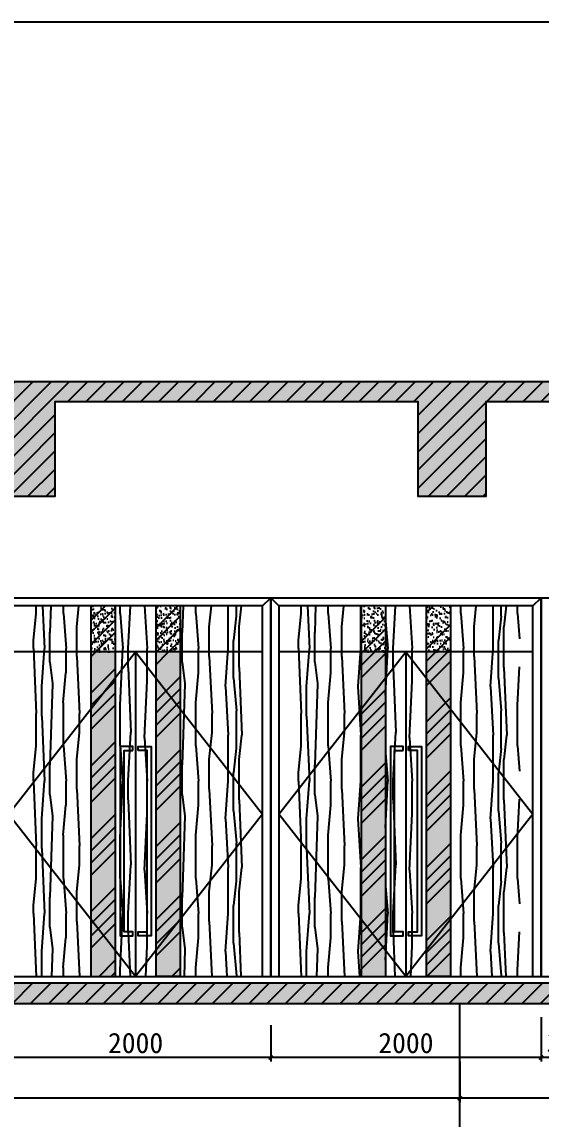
# Model space of a CAD drawing. Header units: millimetres. Extents: x 110215 to 630040, y -488650 to 141897.
# Drawn here: x 300200 to 304040, y 7236 to 15350 of the extents above; entities that cross this region are included whole.
import ezdxf
from ezdxf.xclip import XClip

# ---------------------------------------------------------------- set-up
doc = ezdxf.new("R2010")
doc.units = ezdxf.units.MM
doc.header["$LTSCALE"] = 1000
doc.header["$XCLIPFRAME"] = 0
doc.linetypes.add('DOTE', pattern=[2.42, 2, -0.2, 0.02, -0.2])
doc.layers.get('Defpoints').update_dxf_attribs({"color": 2})
for name, color, linetype in [('0-118标注', 2, 'Continuous'), ('0-140c立面材料填充', 250, 'Continuous'), ('0-140d立面材料分隔', 146, 'Continuous'), ('0-140立面图剖切线', 4, 'Continuous')]:
    doc.layers.add(name, color=color, linetype=linetype)
doc.styles.add('黑体', font='simhei.ttf')
doc.dimstyles.new('50', dxfattribs={"dimscale": 50, "dimtxt": 3, "dimasz": 0.6, "dimexe": 0.6, "dimexo": 0.6, "dimtad": 1, "dimdec": 0, "dimdsep": 46, "dimtxsty": '黑体', "dimblk1": 'ARCHTICK', "dimblk2": 'ARCHTICK', "dimsah": 1, "dimcen": 0, "dimdle": 1, "dimclrd": 251, "dimclre": 251, "dimclrt": 2, "dimadec": 0, "dimazin": 0, "dimtfac": 1, "dimtdec": 0, "dimtix": 1, "dimtmove": 2, "dimatfit": 3, "dimldrblk": 'DOT', "dimfxl": 0, "dimtolj": 1, "dimtzin": 0, "dimarcsym": 0})
pattern_1 = [(37.5, (677694.32, -150906.93), (-1.6000313, 48.9413237), [0, -38.608, 0, -43.18, 0, -41.275]), (7.5, (677694.32, -150906.93), (44.952328, 71.68251), [0, -20.828, 0, -34.798, 0, -13.335]), (327.5, (677663.077, -150906.93), (79.099237, 0.1437185), [0, -12.7, 0, -45.72, 0, -59.69]), (317.5, (677663.08, -150906.93), (76.355645, 22.292932), [0, -6.35, 0, -29.972, 0, -34.29])]
pattern_2 = [(45, (677694.32, -150906.93), (-269.4077, 269.4077), []), (45, (677784.12, -150906.93), (-269.4077, 269.4077), []), (45, (677873.92, -150906.93), (-269.4077, 269.4077), []), (45, (677963.73, -150906.93), (-269.4077, 269.4077), [])]

# ---------------------------------------------------------------- blocks, each defined once
blk = doc.blocks.new('xdfsfsw')
h = blk.add_hatch()
h.set_pattern_fill('WD木纹1', color=250, scale=20, style=0, pattern_type=2)
h.set_pattern_definition([(90, (2675360.6, 208530.9), (-980, 6e-14), [140, -840]), (272.29061, (2675360.6, 208530.9), (980, -3e-06), [500.4, -24019.192]), (272.29061, (2675360.6, 209510.9), (980, -3e-06), [500.4, -24019.192]), (272.29061, (2675360.6, 210490.9), (980, -3e-06), [500.4, -24019.192]), (272.29061, (2675360.6, 211470.9), (980, -3e-06), [500.4, -24019.192]), (272.29061, (2675360.6, 212450.9), (980, -3e-06), [500.4, -24019.192]), (272.29061, (2675360.6, 213430.9), (980, -3e-06), [500.4, -24019.192]), (272.29061, (2675360.6, 214410.9), (980, -3e-06), [500.4, -24019.192]), (272.29061, (2675360.6, 215390.9), (980, -3e-06), [500.4, -24019.192]), (272.29061, (2675360.6, 216370.9), (980, -3e-06), [500.4, -24019.192]), (272.29061, (2675360.6, 217350.9), (980, -3e-06), [500.4, -24019.192]), (272.29061, (2675360.6, 218330.9), (980, -3e-06), [500.4, -24019.192]), (272.29061, (2675360.6, 219310.9), (980, -3e-06), [500.4, -24019.192]), (272.29061, (2675360.6, 220290.9), (980, -3e-06), [500.4, -24019.192]), (272.29061, (2675360.6, 221270.9), (980, -3e-06), [500.4, -24019.192]), (272.29061, (2675360.6, 222250.9), (980, -3e-06), [500.4, -24019.192]), (272.29061, (2675360.6, 223230.9), (980, -3e-06), [500.4, -24019.192]), (272.29061, (2675360.6, 224210.9), (980, -3e-06), [500.4, -24019.192]), (272.29061, (2675360.6, 225190.9), (980, -3e-06), [500.4, -24019.192]), (272.29061, (2675360.6, 226170.9), (980, -3e-06), [500.4, -24019.192]), (272.29061, (2675360.6, 227150.9), (980, -3e-06), [500.4, -24019.192]), (272.29061, (2675360.6, 228130.9), (980, -3e-06), [500.4, -24019.192]), (272.29061, (2675360.6, 229110.9), (980, -3e-06), [500.4, -24019.192]), (272.29061, (2675360.6, 230090.9), (980, -3e-06), [500.4, -24019.192]), (272.29061, (2675360.6, 231070.9), (980, -3e-06), [500.4, -24019.192]), (272.29061, (2675360.6, 232050.9), (980, -3e-06), [500.4, -24019.192]), (83.65981, (2675360.6, 207850.9), (4e-05, 8820), [181.1077, -8693.1697]), (83.65981, (2675360.6, 208830.9), (4e-05, 8820), [181.1077, -8693.1697]), (83.65981, (2675360.6, 209810.9), (4e-05, 8820), [181.1077, -8693.1697]), (83.65981, (2675360.6, 210790.9), (4e-05, 8820), [181.1077, -8693.1697]), (83.65981, (2675360.6, 211770.9), (4e-05, 8820), [181.1077, -8693.1697]), (83.65981, (2675360.6, 212750.9), (4e-05, 8820), [181.1077, -8693.1697]), (83.65981, (2675360.6, 213730.9), (4e-05, 8820), [181.1077, -8693.1697]), (83.65981, (2675360.6, 214710.9), (4e-05, 8820), [181.1077, -8693.1697]), (83.65981, (2675360.6, 215690.9), (4e-05, 8820), [181.1077, -8693.1697]), (90, (2675360.6, 207690.9), (-980, 6e-14), [160, -820]), (90, (2675320.6, 208450.9), (-980, 6e-14), [220, -760]), (274.76364, (2675320.6, 208450.9), (980, -5e-06), [240.832, -11559.931]), (274.76364, (2675320.6, 209430.9), (980, -5e-06), [240.832, -11559.931]), (274.76364, (2675320.6, 210410.9), (980, -5e-06), [240.832, -11559.931]), (274.76364, (2675320.6, 211390.9), (980, -5e-06), [240.832, -11559.931]), (274.76364, (2675320.6, 212370.9), (980, -5e-06), [240.832, -11559.931]), (274.76364, (2675320.6, 213350.9), (980, -5e-06), [240.832, -11559.931]), (274.76364, (2675320.6, 214330.9), (980, -5e-06), [240.832, -11559.931]), (274.76364, (2675320.6, 215310.9), (980, -5e-06), [240.832, -11559.931]), (274.76364, (2675320.6, 216290.9), (980, -5e-06), [240.832, -11559.931]), (274.76364, (2675320.6, 217270.9), (980, -5e-06), [240.832, -11559.931]), (274.76364, (2675320.6, 218250.9), (980, -5e-06), [240.832, -11559.931]), (274.76364, (2675320.6, 219230.9), (980, -5e-06), [240.832, -11559.931]), (90, (2675340.6, 207930.9), (-980, 6e-14), [280, -700]), (83.65981, (2675320.6, 207750.9), (4e-05, 8820), [181.1077, -8693.1697]), (83.65981, (2675320.6, 208730.9), (4e-05, 8820), [181.1077, -8693.1697]), (83.65981, (2675320.6, 209710.9), (4e-05, 8820), [181.1077, -8693.1697]), (83.65981, (2675320.6, 210690.9), (4e-05, 8820), [181.1077, -8693.1697]), (83.65981, (2675320.6, 211670.9), (4e-05, 8820), [181.1077, -8693.1697]), (83.65981, (2675320.6, 212650.9), (4e-05, 8820), [181.1077, -8693.1697]), (83.65981, (2675320.6, 213630.9), (4e-05, 8820), [181.1077, -8693.1697]), (83.65981, (2675320.6, 214610.9), (4e-05, 8820), [181.1077, -8693.1697]), (83.65981, (2675320.6, 215590.9), (4e-05, 8820), [181.1077, -8693.1697]), (90, (2675320.6, 207690.9), (-980, 6e-14), [60, -920]), (85.914383, (2675260.6, 208390.9), (6e-05, 13720), [280.7134, -13474.242]), (85.914383, (2675260.6, 209370.9), (6e-05, 13720), [280.7134, -13474.242]), (85.914383, (2675260.6, 210350.9), (6e-05, 13720), [280.7134, -13474.242]), (85.914383, (2675260.6, 211330.9), (6e-05, 13720), [280.7134, -13474.242]), (85.914383, (2675260.6, 212310.9), (6e-05, 13720), [280.7134, -13474.242]), (85.914383, (2675260.6, 213290.9), (6e-05, 13720), [280.7134, -13474.242]), (85.914383, (2675260.6, 214270.9), (6e-05, 13720), [280.7134, -13474.242]), (85.914383, (2675260.6, 215250.9), (6e-05, 13720), [280.7134, -13474.242]), (85.914383, (2675260.6, 216230.9), (6e-05, 13720), [280.7134, -13474.242]), (85.914383, (2675260.6, 217210.9), (6e-05, 13720), [280.7134, -13474.242]), (85.914383, (2675260.6, 218190.9), (6e-05, 13720), [280.7134, -13474.242]), (85.914383, (2675260.6, 219170.9), (6e-05, 13720), [280.7134, -13474.242]), (85.914383, (2675260.6, 220150.9), (6e-05, 13720), [280.7134, -13474.242]), (85.914383, (2675260.6, 221130.9), (6e-05, 13720), [280.7134, -13474.242]), (85.914383, (2675260.6, 222110.9), (6e-05, 13720), [280.7134, -13474.242]), (273.17983, (2675260.6, 208390.9), (980, -3e-06), [360.555, -17306.646]), (273.17983, (2675260.6, 209370.9), (980, -3e-06), [360.555, -17306.646]), (273.17983, (2675260.6, 210350.9), (980, -3e-06), [360.555, -17306.646]), (273.17983, (2675260.6, 211330.9), (980, -3e-06), [360.555, -17306.646]), (273.17983, (2675260.6, 212310.9), (980, -3e-06), [360.555, -17306.646]), (273.17983, (2675260.6, 213290.9), (980, -3e-06), [360.555, -17306.646]), (273.17983, (2675260.6, 214270.9), (980, -3e-06), [360.555, -17306.646]), (273.17983, (2675260.6, 215250.9), (980, -3e-06), [360.555, -17306.646]), (273.17983, (2675260.6, 216230.9), (980, -3e-06), [360.555, -17306.646]), (273.17983, (2675260.6, 217210.9), (980, -3e-06), [360.555, -17306.646]), (273.17983, (2675260.6, 218190.9), (980, -3e-06), [360.555, -17306.646]), (273.17983, (2675260.6, 219170.9), (980, -3e-06), [360.555, -17306.646]), (273.17983, (2675260.6, 220150.9), (980, -3e-06), [360.555, -17306.646]), (273.17983, (2675260.6, 221130.9), (980, -3e-06), [360.555, -17306.646]), (273.17983, (2675260.6, 222110.9), (980, -3e-06), [360.555, -17306.646]), (273.17983, (2675260.6, 223090.9), (980, -3e-06), [360.555, -17306.646]), (273.17983, (2675260.6, 224070.9), (980, -3e-06), [360.555, -17306.646]), (273.17983, (2675260.6, 225050.9), (980, -3e-06), [360.555, -17306.646]), (273.17983, (2675260.6, 226030.9), (980, -3e-06), [360.555, -17306.646]), (90, (2675280.6, 207690.9), (-980, 6e-14), [340, -640]), (87.27369, (2675460.6, 208250.9), (-3e-06, 20580), [420.476, -20182.844]), (87.27369, (2675460.6, 209230.9), (-3e-06, 20580), [420.476, -20182.844]), (87.27369, (2675460.6, 210210.9), (-3e-06, 20580), [420.476, -20182.844]), (87.27369, (2675460.6, 211190.9), (-3e-06, 20580), [420.476, -20182.844]), (87.27369, (2675460.6, 212170.9), (-3e-06, 20580), [420.476, -20182.844]), (87.27369, (2675460.6, 213150.9), (-3e-06, 20580), [420.476, -20182.844]), (87.27369, (2675460.6, 214130.9), (-3e-06, 20580), [420.476, -20182.844]), (87.27369, (2675460.6, 215110.9), (-3e-06, 20580), [420.476, -20182.844]), (87.27369, (2675460.6, 216090.9), (-3e-06, 20580), [420.476, -20182.844]), (87.27369, (2675460.6, 217070.9), (-3e-06, 20580), [420.476, -20182.844]), (87.27369, (2675460.6, 218050.9), (-3e-06, 20580), [420.476, -20182.844]), (87.27369, (2675460.6, 219030.9), (-3e-06, 20580), [420.476, -20182.844]), (87.27369, (2675460.6, 220010.9), (-3e-06, 20580), [420.476, -20182.844]), (87.27369, (2675460.6, 220990.9), (-3e-06, 20580), [420.476, -20182.844]), (87.27369, (2675460.6, 221970.9), (-3e-06, 20580), [420.476, -20182.844]), (87.27369, (2675460.6, 222950.9), (-3e-06, 20580), [420.476, -20182.844]), (87.27369, (2675460.6, 223930.9), (-3e-06, 20580), [420.476, -20182.844]), (87.27369, (2675460.6, 224910.9), (-3e-06, 20580), [420.476, -20182.844]), (87.27369, (2675460.6, 225890.9), (-3e-06, 20580), [420.476, -20182.844]), (87.27369, (2675460.6, 226870.9), (-3e-06, 20580), [420.476, -20182.844]), (87.27369, (2675460.6, 227850.9), (-3e-06, 20580), [420.476, -20182.844]), (90, (2675460.6, 207950.9), (-980, 6e-14), [300, -680]), (274.398705, (2675460.6, 207950.9), (980, 3e-06), [260.768, -12516.8686]), (274.398705, (2675460.6, 208930.9), (980, 3e-06), [260.768, -12516.8686]), (274.398705, (2675460.6, 209910.9), (980, 3e-06), [260.768, -12516.8686]), (274.398705, (2675460.6, 210890.9), (980, 3e-06), [260.768, -12516.8686]), (274.398705, (2675460.6, 211870.9), (980, 3e-06), [260.768, -12516.8686]), (274.398705, (2675460.6, 212850.9), (980, 3e-06), [260.768, -12516.8686]), (274.398705, (2675460.6, 213830.9), (980, 3e-06), [260.768, -12516.8686]), (274.398705, (2675460.6, 214810.9), (980, 3e-06), [260.768, -12516.8686]), (274.398705, (2675460.6, 215790.9), (980, 3e-06), [260.768, -12516.8686]), (274.398705, (2675460.6, 216770.9), (980, 3e-06), [260.768, -12516.8686]), (274.398705, (2675460.6, 217750.9), (980, 3e-06), [260.768, -12516.8686]), (274.398705, (2675460.6, 218730.9), (980, 3e-06), [260.768, -12516.8686]), (274.398705, (2675460.6, 219710.9), (980, 3e-06), [260.768, -12516.8686]), (90, (2675060.6, 208490.9), (-980, 6e-14), [180, -800]), (84.80557, (2675040.6, 208270.9), (2e-05, 10780), [220.907, -10603.5466]), (84.80557, (2675040.6, 209250.9), (2e-05, 10780), [220.907, -10603.5466]), (84.80557, (2675040.6, 210230.9), (2e-05, 10780), [220.907, -10603.5466]), (84.80557, (2675040.6, 211210.9), (2e-05, 10780), [220.907, -10603.5466]), (84.80557, (2675040.6, 212190.9), (2e-05, 10780), [220.907, -10603.5466]), (84.80557, (2675040.6, 213170.9), (2e-05, 10780), [220.907, -10603.5466]), (84.80557, (2675040.6, 214150.9), (2e-05, 10780), [220.907, -10603.5466]), (84.80557, (2675040.6, 215130.9), (2e-05, 10780), [220.907, -10603.5466]), (84.80557, (2675040.6, 216110.9), (2e-05, 10780), [220.907, -10603.5466]), (84.80557, (2675040.6, 217090.9), (2e-05, 10780), [220.907, -10603.5466]), (84.80557, (2675040.6, 218070.9), (2e-05, 10780), [220.907, -10603.5466]), (84.80557, (2675040.6, 219050.9), (2e-05, 10780), [220.907, -10603.5466]), (90, (2675040.6, 207950.9), (-980, 6e-14), [320, -660]), (274.398705, (2675040.6, 207950.9), (980, 3e-06), [260.768, -12516.8686]), (274.398705, (2675040.6, 208930.9), (980, 3e-06), [260.768, -12516.8686]), (274.398705, (2675040.6, 209910.9), (980, 3e-06), [260.768, -12516.8686]), (274.398705, (2675040.6, 210890.9), (980, 3e-06), [260.768, -12516.8686]), (274.398705, (2675040.6, 211870.9), (980, 3e-06), [260.768, -12516.8686]), (274.398705, (2675040.6, 212850.9), (980, 3e-06), [260.768, -12516.8686]), (274.398705, (2675040.6, 213830.9), (980, 3e-06), [260.768, -12516.8686]), (274.398705, (2675040.6, 214810.9), (980, 3e-06), [260.768, -12516.8686]), (274.398705, (2675040.6, 215790.9), (980, 3e-06), [260.768, -12516.8686]), (274.398705, (2675040.6, 216770.9), (980, 3e-06), [260.768, -12516.8686]), (274.398705, (2675040.6, 217750.9), (980, 3e-06), [260.768, -12516.8686]), (274.398705, (2675040.6, 218730.9), (980, 3e-06), [260.768, -12516.8686]), (274.398705, (2675040.6, 219710.9), (980, 3e-06), [260.768, -12516.8686]), (90, (2675520.6, 208530.9), (-980, 6e-14), [140, -840]), (272.385944, (2675520.6, 208530.9), (980, -6e-06), [480.416, -23059.991]), (272.385944, (2675520.6, 209510.9), (980, -6e-06), [480.416, -23059.991]), (272.385944, (2675520.6, 210490.9), (980, -6e-06), [480.416, -23059.991]), (272.385944, (2675520.6, 211470.9), (980, -6e-06), [480.416, -23059.991]), (272.385944, (2675520.6, 212450.9), (980, -6e-06), [480.416, -23059.991]), (272.385944, (2675520.6, 213430.9), (980, -6e-06), [480.416, -23059.991]), (272.385944, (2675520.6, 214410.9), (980, -6e-06), [480.416, -23059.991]), (272.385944, (2675520.6, 215390.9), (980, -6e-06), [480.416, -23059.991]), (272.385944, (2675520.6, 216370.9), (980, -6e-06), [480.416, -23059.991]), (272.385944, (2675520.6, 217350.9), (980, -6e-06), [480.416, -23059.991]), (272.385944, (2675520.6, 218330.9), (980, -6e-06), [480.416, -23059.991]), (272.385944, (2675520.6, 219310.9), (980, -6e-06), [480.416, -23059.991]), (272.385944, (2675520.6, 220290.9), (980, -6e-06), [480.416, -23059.991]), (272.385944, (2675520.6, 221270.9), (980, -6e-06), [480.416, -23059.991]), (272.385944, (2675520.6, 222250.9), (980, -6e-06), [480.416, -23059.991]), (272.385944, (2675520.6, 223230.9), (980, -6e-06), [480.416, -23059.991]), (272.385944, (2675520.6, 224210.9), (980, -6e-06), [480.416, -23059.991]), (272.385944, (2675520.6, 225190.9), (980, -6e-06), [480.416, -23059.991]), (272.385944, (2675520.6, 226170.9), (980, -6e-06), [480.416, -23059.991]), (272.385944, (2675520.6, 227150.9), (980, -6e-06), [480.416, -23059.991]), (272.385944, (2675520.6, 228130.9), (980, -6e-06), [480.416, -23059.991]), (272.385944, (2675520.6, 229110.9), (980, -6e-06), [480.416, -23059.991]), (272.385944, (2675520.6, 230090.9), (980, -6e-06), [480.416, -23059.991]), (272.385944, (2675520.6, 231070.9), (980, -6e-06), [480.416, -23059.991]), (272.385944, (2675520.6, 232050.9), (980, -6e-06), [480.416, -23059.991]), (86.82017, (2675520.6, 207690.9), (-3e-05, 17640), [360.555, -17306.646]), (86.82017, (2675520.6, 208670.9), (-3e-05, 17640), [360.555, -17306.646]), (86.82017, (2675520.6, 209650.9), (-3e-05, 17640), [360.555, -17306.646]), (86.82017, (2675520.6, 210630.9), (-3e-05, 17640), [360.555, -17306.646]), (86.82017, (2675520.6, 211610.9), (-3e-05, 17640), [360.555, -17306.646]), (86.82017, (2675520.6, 212590.9), (-3e-05, 17640), [360.555, -17306.646]), (86.82017, (2675520.6, 213570.9), (-3e-05, 17640), [360.555, -17306.646]), (86.82017, (2675520.6, 214550.9), (-3e-05, 17640), [360.555, -17306.646]), (86.82017, (2675520.6, 215530.9), (-3e-05, 17640), [360.555, -17306.646]), (86.82017, (2675520.6, 216510.9), (-3e-05, 17640), [360.555, -17306.646]), (86.82017, (2675520.6, 217490.9), (-3e-05, 17640), [360.555, -17306.646]), (86.82017, (2675520.6, 218470.9), (-3e-05, 17640), [360.555, -17306.646]), (86.82017, (2675520.6, 219450.9), (-3e-05, 17640), [360.555, -17306.646]), (86.82017, (2675520.6, 220430.9), (-3e-05, 17640), [360.555, -17306.646]), (86.82017, (2675520.6, 221410.9), (-3e-05, 17640), [360.555, -17306.646]), (86.82017, (2675520.6, 222390.9), (-3e-05, 17640), [360.555, -17306.646]), (86.82017, (2675520.6, 223370.9), (-3e-05, 17640), [360.555, -17306.646]), (86.82017, (2675520.6, 224350.9), (-3e-05, 17640), [360.555, -17306.646]), (86.82017, (2675520.6, 225330.9), (-3e-05, 17640), [360.555, -17306.646]), (90, (2675660.6, 208430.9), (-980, 6e-14), [240, -740]), (87.27369, (2675640.6, 208010.9), (-3e-06, 20580), [420.476, -20182.844]), (87.27369, (2675640.6, 208990.9), (-3e-06, 20580), [420.476, -20182.844]), (87.27369, (2675640.6, 209970.9), (-3e-06, 20580), [420.476, -20182.844]), (87.27369, (2675640.6, 210950.9), (-3e-06, 20580), [420.476, -20182.844]), (87.27369, (2675640.6, 211930.9), (-3e-06, 20580), [420.476, -20182.844]), (87.27369, (2675640.6, 212910.9), (-3e-06, 20580), [420.476, -20182.844]), (87.27369, (2675640.6, 213890.9), (-3e-06, 20580), [420.476, -20182.844]), (87.27369, (2675640.6, 214870.9), (-3e-06, 20580), [420.476, -20182.844]), (87.27369, (2675640.6, 215850.9), (-3e-06, 20580), [420.476, -20182.844]), (87.27369, (2675640.6, 216830.9), (-3e-06, 20580), [420.476, -20182.844]), (87.27369, (2675640.6, 217810.9), (-3e-06, 20580), [420.476, -20182.844]), (87.27369, (2675640.6, 218790.9), (-3e-06, 20580), [420.476, -20182.844]), (87.27369, (2675640.6, 219770.9), (-3e-06, 20580), [420.476, -20182.844]), (87.27369, (2675640.6, 220750.9), (-3e-06, 20580), [420.476, -20182.844]), (87.27369, (2675640.6, 221730.9), (-3e-06, 20580), [420.476, -20182.844]), (87.27369, (2675640.6, 222710.9), (-3e-06, 20580), [420.476, -20182.844]), (87.27369, (2675640.6, 223690.9), (-3e-06, 20580), [420.476, -20182.844]), (87.27369, (2675640.6, 224670.9), (-3e-06, 20580), [420.476, -20182.844]), (87.27369, (2675640.6, 225650.9), (-3e-06, 20580), [420.476, -20182.844]), (87.27369, (2675640.6, 226630.9), (-3e-06, 20580), [420.476, -20182.844]), (87.27369, (2675640.6, 227610.9), (-3e-06, 20580), [420.476, -20182.844]), (273.576334, (2675640.6, 208010.9), (980, -6e-06), [320.6244, -15389.971]), (273.576334, (2675640.6, 208990.9), (980, -6e-06), [320.6244, -15389.971]), (273.576334, (2675640.6, 209970.9), (980, -6e-06), [320.6244, -15389.971]), (273.576334, (2675640.6, 210950.9), (980, -6e-06), [320.6244, -15389.971]), (273.576334, (2675640.6, 211930.9), (980, -6e-06), [320.6244, -15389.971]), (273.576334, (2675640.6, 212910.9), (980, -6e-06), [320.6244, -15389.971]), (273.576334, (2675640.6, 213890.9), (980, -6e-06), [320.6244, -15389.971]), (273.576334, (2675640.6, 214870.9), (980, -6e-06), [320.6244, -15389.971]), (273.576334, (2675640.6, 215850.9), (980, -6e-06), [320.6244, -15389.971]), (273.576334, (2675640.6, 216830.9), (980, -6e-06), [320.6244, -15389.971]), (273.576334, (2675640.6, 217810.9), (980, -6e-06), [320.6244, -15389.971]), (273.576334, (2675640.6, 218790.9), (980, -6e-06), [320.6244, -15389.971]), (273.576334, (2675640.6, 219770.9), (980, -6e-06), [320.6244, -15389.971]), (273.576334, (2675640.6, 220750.9), (980, -6e-06), [320.6244, -15389.971]), (273.576334, (2675640.6, 221730.9), (980, -6e-06), [320.6244, -15389.971]), (273.576334, (2675640.6, 222710.9), (980, -6e-06), [320.6244, -15389.971]), (90, (2674940.6, 208570.9), (-980, 6e-14), [100, -880]), (277.125016, (2674940.6, 208570.9), (980, -6e-06), [161.245, -7739.7674]), (277.125016, (2674940.6, 209550.9), (980, -6e-06), [161.245, -7739.7674]), (277.125016, (2674940.6, 210530.9), (980, -6e-06), [161.245, -7739.7674]), (277.125016, (2674940.6, 211510.9), (980, -6e-06), [161.245, -7739.7674]), (277.125016, (2674940.6, 212490.9), (980, -6e-06), [161.245, -7739.7674]), (277.125016, (2674940.6, 213470.9), (980, -6e-06), [161.245, -7739.7674]), (277.125016, (2674940.6, 214450.9), (980, -6e-06), [161.245, -7739.7674]), (277.125016, (2674940.6, 215430.9), (980, -6e-06), [161.245, -7739.7674]), (277.125016, (2674940.6, 216410.9), (980, -6e-06), [161.245, -7739.7674]), (88.09085, (2674940.6, 207810.9), (-0.0002, 29400), [600.333, -28815.996]), (88.09085, (2674940.6, 208790.9), (-0.0002, 29400), [600.333, -28815.996]), (88.09085, (2674940.6, 209770.9), (-0.0002, 29400), [600.333, -28815.996]), (88.09085, (2674940.6, 210750.9), (-0.0002, 29400), [600.333, -28815.996]), (88.09085, (2674940.6, 211730.9), (-0.0002, 29400), [600.333, -28815.996]), (88.09085, (2674940.6, 212710.9), (-0.0002, 29400), [600.333, -28815.996]), (88.09085, (2674940.6, 213690.9), (-0.0002, 29400), [600.333, -28815.996]), (88.09085, (2674940.6, 214670.9), (-0.0002, 29400), [600.333, -28815.996]), (88.09085, (2674940.6, 215650.9), (-0.0002, 29400), [600.333, -28815.996]), (88.09085, (2674940.6, 216630.9), (-0.0002, 29400), [600.333, -28815.996]), (88.09085, (2674940.6, 217610.9), (-0.0002, 29400), [600.333, -28815.996]), (88.09085, (2674940.6, 218590.9), (-0.0002, 29400), [600.333, -28815.996]), (88.09085, (2674940.6, 219570.9), (-0.0002, 29400), [600.333, -28815.996]), (88.09085, (2674940.6, 220550.9), (-0.0002, 29400), [600.333, -28815.996]), (88.09085, (2674940.6, 221530.9), (-0.0002, 29400), [600.333, -28815.996]), (88.09085, (2674940.6, 222510.9), (-0.0002, 29400), [600.333, -28815.996]), (88.09085, (2674940.6, 223490.9), (-0.0002, 29400), [600.333, -28815.996]), (88.09085, (2674940.6, 224470.9), (-0.0002, 29400), [600.333, -28815.996]), (88.09085, (2674940.6, 225450.9), (-0.0002, 29400), [600.333, -28815.996]), (88.09085, (2674940.6, 226430.9), (-0.0002, 29400), [600.333, -28815.996]), (88.09085, (2674940.6, 227410.9), (-0.0002, 29400), [600.333, -28815.996]), (88.09085, (2674940.6, 228390.9), (-0.0002, 29400), [600.333, -28815.996]), (88.09085, (2674940.6, 229370.9), (-0.0002, 29400), [600.333, -28815.996]), (88.09085, (2674940.6, 230350.9), (-0.0002, 29400), [600.333, -28815.996]), (88.09085, (2674940.6, 231330.9), (-0.0002, 29400), [600.333, -28815.996]), (88.09085, (2674940.6, 232310.9), (-0.0002, 29400), [600.333, -28815.996]), (88.09085, (2674940.6, 233290.9), (-0.0002, 29400), [600.333, -28815.996]), (88.09085, (2674940.6, 234270.9), (-0.0002, 29400), [600.333, -28815.996]), (88.09085, (2674940.6, 235250.9), (-0.0002, 29400), [600.333, -28815.996]), (88.09085, (2674940.6, 236230.9), (-0.0002, 29400), [600.333, -28815.996]), (90, (2674940.6, 207690.9), (-980, 6e-14), [120, -860]), (85.914383, (2675860.6, 208390.9), (6e-05, 13720), [280.7134, -13474.242]), (85.914383, (2675860.6, 209370.9), (6e-05, 13720), [280.7134, -13474.242]), (85.914383, (2675860.6, 210350.9), (6e-05, 13720), [280.7134, -13474.242]), (85.914383, (2675860.6, 211330.9), (6e-05, 13720), [280.7134, -13474.242]), (85.914383, (2675860.6, 212310.9), (6e-05, 13720), [280.7134, -13474.242]), (85.914383, (2675860.6, 213290.9), (6e-05, 13720), [280.7134, -13474.242]), (85.914383, (2675860.6, 214270.9), (6e-05, 13720), [280.7134, -13474.242]), (85.914383, (2675860.6, 215250.9), (6e-05, 13720), [280.7134, -13474.242]), (85.914383, (2675860.6, 216230.9), (6e-05, 13720), [280.7134, -13474.242]), (85.914383, (2675860.6, 217210.9), (6e-05, 13720), [280.7134, -13474.242]), (85.914383, (2675860.6, 218190.9), (6e-05, 13720), [280.7134, -13474.242]), (85.914383, (2675860.6, 219170.9), (6e-05, 13720), [280.7134, -13474.242]), (85.914383, (2675860.6, 220150.9), (6e-05, 13720), [280.7134, -13474.242]), (85.914383, (2675860.6, 221130.9), (6e-05, 13720), [280.7134, -13474.242]), (85.914383, (2675860.6, 222110.9), (6e-05, 13720), [280.7134, -13474.242]), (90, (2675860.6, 208170.9), (-980, 6e-14), [220, -760]), (272.385944, (2675860.6, 208170.9), (980, -6e-06), [480.416, -23059.991]), (272.385944, (2675860.6, 209150.9), (980, -6e-06), [480.416, -23059.991]), (272.385944, (2675860.6, 210130.9), (980, -6e-06), [480.416, -23059.991]), (272.385944, (2675860.6, 211110.9), (980, -6e-06), [480.416, -23059.991]), (272.385944, (2675860.6, 212090.9), (980, -6e-06), [480.416, -23059.991]), (272.385944, (2675860.6, 213070.9), (980, -6e-06), [480.416, -23059.991]), (272.385944, (2675860.6, 214050.9), (980, -6e-06), [480.416, -23059.991]), (272.385944, (2675860.6, 215030.9), (980, -6e-06), [480.416, -23059.991]), (272.385944, (2675860.6, 216010.9), (980, -6e-06), [480.416, -23059.991]), (272.385944, (2675860.6, 216990.9), (980, -6e-06), [480.416, -23059.991]), (272.385944, (2675860.6, 217970.9), (980, -6e-06), [480.416, -23059.991]), (272.385944, (2675860.6, 218950.9), (980, -6e-06), [480.416, -23059.991]), (272.385944, (2675860.6, 219930.9), (980, -6e-06), [480.416, -23059.991]), (272.385944, (2675860.6, 220910.9), (980, -6e-06), [480.416, -23059.991]), (272.385944, (2675860.6, 221890.9), (980, -6e-06), [480.416, -23059.991]), (272.385944, (2675860.6, 222870.9), (980, -6e-06), [480.416, -23059.991]), (272.385944, (2675860.6, 223850.9), (980, -6e-06), [480.416, -23059.991]), (272.385944, (2675860.6, 224830.9), (980, -6e-06), [480.416, -23059.991]), (272.385944, (2675860.6, 225810.9), (980, -6e-06), [480.416, -23059.991]), (272.385944, (2675860.6, 226790.9), (980, -6e-06), [480.416, -23059.991]), (272.385944, (2675860.6, 227770.9), (980, -6e-06), [480.416, -23059.991]), (272.385944, (2675860.6, 228750.9), (980, -6e-06), [480.416, -23059.991]), (272.385944, (2675860.6, 229730.9), (980, -6e-06), [480.416, -23059.991]), (272.385944, (2675860.6, 230710.9), (980, -6e-06), [480.416, -23059.991]), (272.385944, (2675860.6, 231690.9), (980, -6e-06), [480.416, -23059.991]), (272.385944, (2675800.6, 208670.9), (980, -6e-06), [480.416, -23059.991]), (272.385944, (2675800.6, 209650.9), (980, -6e-06), [480.416, -23059.991]), (272.385944, (2675800.6, 210630.9), (980, -6e-06), [480.416, -23059.991]), (272.385944, (2675800.6, 211610.9), (980, -6e-06), [480.416, -23059.991]), (272.385944, (2675800.6, 212590.9), (980, -6e-06), [480.416, -23059.991]), (272.385944, (2675800.6, 213570.9), (980, -6e-06), [480.416, -23059.991]), (272.385944, (2675800.6, 214550.9), (980, -6e-06), [480.416, -23059.991]), (272.385944, (2675800.6, 215530.9), (980, -6e-06), [480.416, -23059.991]), (272.385944, (2675800.6, 216510.9), (980, -6e-06), [480.416, -23059.991]), (272.385944, (2675800.6, 217490.9), (980, -6e-06), [480.416, -23059.991]), (272.385944, (2675800.6, 218470.9), (980, -6e-06), [480.416, -23059.991]), (272.385944, (2675800.6, 219450.9), (980, -6e-06), [480.416, -23059.991]), (272.385944, (2675800.6, 220430.9), (980, -6e-06), [480.416, -23059.991]), (272.385944, (2675800.6, 221410.9), (980, -6e-06), [480.416, -23059.991]), (272.385944, (2675800.6, 222390.9), (980, -6e-06), [480.416, -23059.991]), (272.385944, (2675800.6, 223370.9), (980, -6e-06), [480.416, -23059.991]), (272.385944, (2675800.6, 224350.9), (980, -6e-06), [480.416, -23059.991]), (272.385944, (2675800.6, 225330.9), (980, -6e-06), [480.416, -23059.991]), (272.385944, (2675800.6, 226310.9), (980, -6e-06), [480.416, -23059.991]), (272.385944, (2675800.6, 227290.9), (980, -6e-06), [480.416, -23059.991]), (272.385944, (2675800.6, 228270.9), (980, -6e-06), [480.416, -23059.991]), (272.385944, (2675800.6, 229250.9), (980, -6e-06), [480.416, -23059.991]), (272.385944, (2675800.6, 230230.9), (980, -6e-06), [480.416, -23059.991]), (272.385944, (2675800.6, 231210.9), (980, -6e-06), [480.416, -23059.991]), (272.385944, (2675800.6, 232190.9), (980, -6e-06), [480.416, -23059.991]), (90, (2675820.6, 207950.9), (-980, 6e-14), [240, -740]), (84.289407, (2675800.6, 207750.9), (-2e-05, 9800), [200.9975, -9647.8806]), (84.289407, (2675800.6, 208730.9), (-2e-05, 9800), [200.9975, -9647.8806]), (84.289407, (2675800.6, 209710.9), (-2e-05, 9800), [200.9975, -9647.8806]), (84.289407, (2675800.6, 210690.9), (-2e-05, 9800), [200.9975, -9647.8806]), (84.289407, (2675800.6, 211670.9), (-2e-05, 9800), [200.9975, -9647.8806]), (84.289407, (2675800.6, 212650.9), (-2e-05, 9800), [200.9975, -9647.8806]), (84.289407, (2675800.6, 213630.9), (-2e-05, 9800), [200.9975, -9647.8806]), (84.289407, (2675800.6, 214610.9), (-2e-05, 9800), [200.9975, -9647.8806]), (84.289407, (2675800.6, 215590.9), (-2e-05, 9800), [200.9975, -9647.8806]), (84.289407, (2675800.6, 216570.9), (-2e-05, 9800), [200.9975, -9647.8806]), (84.289407, (2675800.6, 217550.9), (-2e-05, 9800), [200.9975, -9647.8806]), (90, (2675800.6, 207690.9), (-980, 6e-14), [60, -920]), (90, (2675140.6, 208610.9), (-980, 6e-14), [60, -920]), (272.72631, (2675140.6, 208610.9), (980, 7e-06), [420.476, -20182.844]), (272.72631, (2675140.6, 209590.9), (980, 7e-06), [420.476, -20182.844]), (272.72631, (2675140.6, 210570.9), (980, 7e-06), [420.476, -20182.844]), (272.72631, (2675140.6, 211550.9), (980, 7e-06), [420.476, -20182.844]), (272.72631, (2675140.6, 212530.9), (980, 7e-06), [420.476, -20182.844]), (272.72631, (2675140.6, 213510.9), (980, 7e-06), [420.476, -20182.844]), (272.72631, (2675140.6, 214490.9), (980, 7e-06), [420.476, -20182.844]), (272.72631, (2675140.6, 215470.9), (980, 7e-06), [420.476, -20182.844]), (272.72631, (2675140.6, 216450.9), (980, 7e-06), [420.476, -20182.844]), (272.72631, (2675140.6, 217430.9), (980, 7e-06), [420.476, -20182.844]), (272.72631, (2675140.6, 218410.9), (980, 7e-06), [420.476, -20182.844]), (272.72631, (2675140.6, 219390.9), (980, 7e-06), [420.476, -20182.844]), (272.72631, (2675140.6, 220370.9), (980, 7e-06), [420.476, -20182.844]), (272.72631, (2675140.6, 221350.9), (980, 7e-06), [420.476, -20182.844]), (272.72631, (2675140.6, 222330.9), (980, 7e-06), [420.476, -20182.844]), (272.72631, (2675140.6, 223310.9), (980, 7e-06), [420.476, -20182.844]), (272.72631, (2675140.6, 224290.9), (980, 7e-06), [420.476, -20182.844]), (272.72631, (2675140.6, 225270.9), (980, 7e-06), [420.476, -20182.844]), (272.72631, (2675140.6, 226250.9), (980, 7e-06), [420.476, -20182.844]), (272.72631, (2675140.6, 227230.9), (980, 7e-06), [420.476, -20182.844]), (272.72631, (2675140.6, 228210.9), (980, 7e-06), [420.476, -20182.844]), (90, (2675160.6, 208050.9), (-980, 6e-14), [140, -840]), (84.289407, (2675140.6, 207850.9), (-2e-05, 9800), [200.9975, -9647.8806]), (84.289407, (2675140.6, 208830.9), (-2e-05, 9800), [200.9975, -9647.8806]), (84.289407, (2675140.6, 209810.9), (-2e-05, 9800), [200.9975, -9647.8806]), (84.289407, (2675140.6, 210790.9), (-2e-05, 9800), [200.9975, -9647.8806]), (84.289407, (2675140.6, 211770.9), (-2e-05, 9800), [200.9975, -9647.8806]), (84.289407, (2675140.6, 212750.9), (-2e-05, 9800), [200.9975, -9647.8806]), (84.289407, (2675140.6, 213730.9), (-2e-05, 9800), [200.9975, -9647.8806]), (84.289407, (2675140.6, 214710.9), (-2e-05, 9800), [200.9975, -9647.8806]), (84.289407, (2675140.6, 215690.9), (-2e-05, 9800), [200.9975, -9647.8806]), (84.289407, (2675140.6, 216670.9), (-2e-05, 9800), [200.9975, -9647.8806]), (84.289407, (2675140.6, 217650.9), (-2e-05, 9800), [200.9975, -9647.8806]), (90, (2675140.6, 207690.9), (-980, 6e-14), [160, -820])])
h.paths.add_polyline_path([(371281.7, 123339.8), (371131.7, 123339.8), (371131.7, 120939.8), (371281.7, 120939.8)])
h.paths.add_polyline_path([(371431.7, 123339.8), (371281.7, 123339.8), (371281.7, 120939.8), (371431.7, 120939.8)])
h.paths.add_polyline_path([(370441.7, 123339.8), (370441.7, 120939.8), (370951.7, 120939.8), (370951.7, 123339.8)])
h.paths.add_polyline_path([(372121.7, 120939.8), (372121.7, 123339.8), (371611.7, 123339.8), (371611.7, 120939.8)])
h.paths.add_polyline_path([(372121.7, 123679.8), (371611.7, 123679.8), (371611.7, 123339.8), (372121.7, 123339.8)])
h.paths.add_polyline_path([(371431.7, 123679.8), (371131.7, 123679.8), (371131.7, 123339.8), (371431.7, 123339.8)])
h.paths.add_polyline_path([(370951.7, 123679.8), (370441.7, 123679.8), (370441.7, 123339.8), (370951.7, 123339.8)])
h = blk.add_hatch()
h.set_pattern_fill('AR-SAND', color=8, style=0)
h.set_pattern_definition(pattern_1)
h.paths.add_polyline_path([(371611.7, 123679.8), (371431.7, 123679.8), (371431.7, 123339.8), (371611.7, 123339.8)])
h.paths.add_polyline_path([(371131.7, 123679.8), (370951.7, 123679.8), (370951.7, 123339.8), (371131.7, 123339.8)])
h = blk.add_hatch()
h.set_pattern_fill('ANSI34', color=8, scale=20, style=0)
h.set_pattern_definition(pattern_2)
h.paths.add_polyline_path([(371611.7, 123679.8), (371431.7, 123679.8), (371431.7, 123339.8), (371611.7, 123339.8)])
h.paths.add_polyline_path([(371131.7, 123679.8), (370951.7, 123679.8), (370951.7, 123339.8), (371131.7, 123339.8)])
h = blk.add_hatch()
h.set_pattern_fill('ANSI34', color=8, scale=20, style=0)
h.set_pattern_definition(pattern_2)
h.paths.add_polyline_path([(370951.7, 123339.8), (370951.7, 120939.8), (371131.7, 120939.8), (371131.7, 123339.8)])
h.paths.add_polyline_path([(371611.7, 120939.8), (371611.7, 123339.8), (371431.7, 123339.8), (371431.7, 120939.8)])
h = blk.add_hatch()
h.set_pattern_fill('AR-SAND', color=8, style=0)
h.set_pattern_definition(pattern_1)
h.paths.add_polyline_path([(370951.7, 123339.8), (370951.7, 120939.8), (371131.7, 120939.8), (371131.7, 123339.8)])
h.paths.add_polyline_path([(371611.7, 120939.8), (371611.7, 123339.8), (371431.7, 123339.8), (371431.7, 120939.8)])
for p, q in [((370281.7, 123739.8, 6.9), (370281.7, 120939.8, 6.9)), ((372281.7, 123739.8, 6.9), (372281.7, 120939.8, 6.9))]:
    blk.add_line(p, q)
at = {"color": 8}
for p, q in [((370341.7, 123679.8), (370281.7, 123739.8)), ((372221.7, 123679.8), (372281.7, 123739.8))]:
    blk.add_line(p, q, dxfattribs=at)
at = {"color": 4}
for p, q in [((370951.7, 120939.8), (371131.7, 120939.8)), ((371611.7, 120939.8), (371431.7, 120939.8))]:
    blk.add_line(p, q, dxfattribs=at)
at = {"color": 8, "linetype": 'DOTE', "ltscale": 200}
blk.add_lwpolyline([(371281.7, 123339.8), (372221.7, 122139.8), (371281.7, 120939.8), (370341.7, 122139.8), (371281.7, 123339.8)], dxfattribs=at)
at = {"color": 1}
for points in [[(371261.7, 122609.8), (371261.7, 122639.8), (371166.7, 122639.8), (371166.7, 121239.8), (371261.7, 121239.8), (371261.7, 121269.8), (371196.7, 121269.8), (371196.7, 122609.8), (371261.7, 122609.8)], [(371301.7, 122609.8), (371301.7, 122639.8), (371396.7, 122639.8), (371396.7, 121239.8), (371301.7, 121239.8), (371301.7, 121269.8), (371366.7, 121269.8), (371366.7, 122609.8), (371301.7, 122609.8)]]:
    blk.add_lwpolyline(points, dxfattribs=at)
at = {"layer": '0-140d立面材料分隔'}
for p, q in [((370281.7, 123739.8), (372281.7, 123739.8)), ((370281.7, 123739.8), (370281.7, 120939.8)), ((372281.7, 120939.8), (372281.7, 123739.8)), ((370341.7, 123679.8), (370341.7, 120939.8)), ((372221.7, 123679.8), (370341.7, 123679.8)), ((370951.7, 123679.8), (370951.7, 120939.8)), ((371131.7, 123679.8), (371131.7, 120939.8)), ((371431.7, 123679.8), (371431.7, 120939.8)), ((371611.7, 123679.8), (371611.7, 120939.8)), ((372221.7, 120939.8), (372221.7, 123679.8)), ((372221.7, 123339.8), (370341.7, 123339.8)), ((371281.7, 123339.8), (371281.7, 120939.8))]:
    blk.add_line(p, q, dxfattribs=at)
blk = doc.blocks.new('_ArchTick')
at = {"color": 0, "linetype": 'ByBlock', "const_width": 0.4}
blk.add_lwpolyline([(-0.5, -0.5), (0.5, 0.5)], dxfattribs=at)
blk = doc.blocks.new('*D880')
at = {"color": 251, "lineweight": -2, "transparency": 16777216}
for p, q in [((325712.7, 7990.8), (325712.7, 7660.8)), ((326102.7, 7990.8), (326102.7, 7660.8)), ((326152.7, 7690.8), (325662.7, 7690.8))]:
    blk.add_line(p, q, dxfattribs=at)
at = {"layer": 'Defpoints', "color": 0, "transparency": 16777216}
for p in [(325712.7, 8090.8), (326102.7, 8090.8), (325712.7, 7690.8)]:
    blk.add_point(p, dxfattribs=at)
at = {"color": 251, "lineweight": -2, "transparency": 16777216, "xscale": 30, "yscale": 30, "zscale": 30, "rotation": 180}
blk.add_blockref('_ArchTick', (325712.7, 7690.8), dxfattribs=at)
at = {"color": 251, "lineweight": -2, "transparency": 16777216, "xscale": 30, "yscale": 30, "zscale": 30}
blk.add_blockref('_ArchTick', (326102.7, 7690.8), dxfattribs=at)
at = {"color": 2, "transparency": 16777216, "insert": (325907.7, 7797.9), "char_height": 150, "attachment_point": 5, "style": '黑体'}
blk.add_mtext('\\A1;390', dxfattribs=at)
blk = doc.blocks.new('_DOT')
at = {"color": 0, "linetype": 'ByBlock'}
blk.add_line((-0.5, 0), (-1, 0), dxfattribs=at)
at = {"color": 0, "linetype": 'ByBlock', "const_width": 0.5}
blk.add_lwpolyline([(-0.25, 0, 1), (0.25, 0, 1)], format="xyb", close=True, dxfattribs=at)
blk = doc.blocks.new('*D881')
at = {"color": 251, "lineweight": -2, "transparency": 16777216}
for p, q in [((325712.7, 7990.8), (325712.7, 7660.8)), ((323712.7, 7931.1), (323712.7, 7660.8)), ((325762.7, 7690.8), (323662.7, 7690.8))]:
    blk.add_line(p, q, dxfattribs=at)
at = {"layer": 'Defpoints', "color": 0, "transparency": 16777216}
for p in [(325712.7, 8090.8), (323712.7, 7961.1), (323712.7, 7690.8)]:
    blk.add_point(p, dxfattribs=at)
at = {"color": 251, "lineweight": -2, "transparency": 16777216, "xscale": 30, "yscale": 30, "zscale": 30, "rotation": 180}
blk.add_blockref('_ArchTick', (323712.7, 7690.8), dxfattribs=at)
at = {"color": 251, "lineweight": -2, "transparency": 16777216, "xscale": 30, "yscale": 30, "zscale": 30}
blk.add_blockref('_ArchTick', (325712.7, 7690.8), dxfattribs=at)
at = {"color": 2, "transparency": 16777216, "insert": (324712.7, 7797.9), "char_height": 150, "attachment_point": 5, "style": '黑体'}
blk.add_mtext('\\A1;2000', dxfattribs=at)
blk = doc.blocks.new('*D882')
at = {"color": 251, "lineweight": -2, "transparency": 16777216}
for p, q in [((321712.7, 7990.8), (321712.7, 7660.8)), ((323712.7, 7931.1), (323712.7, 7660.8)), ((323762.7, 7690.8), (321662.7, 7690.8))]:
    blk.add_line(p, q, dxfattribs=at)
at = {"layer": 'Defpoints', "color": 0, "transparency": 16777216}
for p in [(321712.7, 8090.8), (323712.7, 7961.1), (321712.7, 7690.8)]:
    blk.add_point(p, dxfattribs=at)
at = {"color": 251, "lineweight": -2, "transparency": 16777216, "xscale": 30, "yscale": 30, "zscale": 30, "rotation": 180}
blk.add_blockref('_ArchTick', (321712.7, 7690.8), dxfattribs=at)
at = {"color": 251, "lineweight": -2, "transparency": 16777216, "xscale": 30, "yscale": 30, "zscale": 30}
blk.add_blockref('_ArchTick', (323712.7, 7690.8), dxfattribs=at)
at = {"color": 2, "transparency": 16777216, "insert": (322712.7, 7797.9), "char_height": 150, "attachment_point": 5, "style": '黑体'}
blk.add_mtext('\\A1;2000', dxfattribs=at)
blk = doc.blocks.new('*D897')
at = {"color": 251, "lineweight": -2, "transparency": 16777216}
for p, q in [((325110.9, 7660.8), (325110.9, 7360.8)), ((329710.9, 7660.8), (329710.9, 7360.8)), ((329760.9, 7390.8), (325060.9, 7390.8))]:
    blk.add_line(p, q, dxfattribs=at)
at = {"layer": 'Defpoints', "color": 0, "transparency": 16777216}
for p in [(325110.9, 7690.8), (329710.9, 7690.8), (325110.9, 7390.8)]:
    blk.add_point(p, dxfattribs=at)
at = {"color": 251, "lineweight": -2, "transparency": 16777216, "xscale": 30, "yscale": 30, "zscale": 30, "rotation": 180}
blk.add_blockref('_ArchTick', (325110.9, 7390.8), dxfattribs=at)
at = {"color": 251, "lineweight": -2, "transparency": 16777216, "xscale": 30, "yscale": 30, "zscale": 30}
blk.add_blockref('_ArchTick', (329710.9, 7390.8), dxfattribs=at)
at = {"color": 2, "transparency": 16777216, "insert": (327410.9, 7497.9), "char_height": 150, "attachment_point": 5, "style": '黑体'}
blk.add_mtext('\\A1;4600', dxfattribs=at)
blk = doc.blocks.new('*D898')
at = {"color": 251, "lineweight": -2, "transparency": 16777216}
for p, q in [((306587.7, 7660.8), (306587.7, 7360.8)), ((325110.9, 7660.8), (325110.9, 7360.8)), ((325160.9, 7390.8), (306537.7, 7390.8))]:
    blk.add_line(p, q, dxfattribs=at)
at = {"layer": 'Defpoints', "color": 0, "transparency": 16777216}
for p in [(306587.7, 7690.8), (325110.9, 7690.8), (306587.7, 7390.8)]:
    blk.add_point(p, dxfattribs=at)
at = {"color": 251, "lineweight": -2, "transparency": 16777216, "xscale": 30, "yscale": 30, "zscale": 30, "rotation": 180}
blk.add_blockref('_ArchTick', (306587.7, 7390.8), dxfattribs=at)
at = {"color": 251, "lineweight": -2, "transparency": 16777216, "xscale": 30, "yscale": 30, "zscale": 30}
blk.add_blockref('_ArchTick', (325110.9, 7390.8), dxfattribs=at)
at = {"color": 2, "transparency": 16777216, "insert": (315849.3, 7497.1), "char_height": 150, "attachment_point": 5, "style": '黑体'}
blk.add_mtext('\\A1;18523', dxfattribs=at)
blk = doc.blocks.new('dfsfds')
h = blk.add_hatch()
h.set_pattern_fill('ANSI31', color=250, scale=30)
h.paths.add_polyline_path([(359010.9, 12690.4), (359010.9, 12540.4), (358762.7, 12540.4), (358762.7, 11840.4), (358411.1, 11840.4), (358411.1, 12540.4), (355200.9, 12540.4), (355200.9, 11840.4), (354519.3, 11840.4), (354519.3, 12540.4), (350959.9, 12540.4), (350959.9, 11840.4), (350334.2, 11840.4), (350334.2, 12540.4), (346614.2, 12540.4), (346614.2, 11840.4), (346014.2, 11840.4), (346014.2, 12540.4), (344144.2, 12540.4), (344144.2, 11840.4), (343544.2, 11840.4), (343544.2, 12540.4), (340644.2, 12540.4), (340644.2, 11840.4), (340144.2, 11840.4), (340144.2, 12540.4), (337314.2, 12540.4), (337314.2, 11840.4), (336814.2, 11840.4), (336814.2, 12540.4), (335414.2, 12540.4), (335414.2, 11840.4), (334814.2, 11840.4), (334814.2, 12540.4), (333064.2, 12540.4), (333064.2, 11840.4), (332564.2, 11840.4), (332564.2, 12540.4), (330094.2, 12540.4), (330094.2, 11840.4), (329594.2, 11840.4), (329594.2, 12540.4), (327004.2, 12540.4), (327004.2, 11840.4), (326404.2, 11840.4), (326404.2, 12540.4), (325304.2, 12540.4), (325304.2, 11840.4), (324804.2, 11840.4), (324804.2, 12540.4), (322114.2, 12540.4), (322114.2, 11840.4), (321514.2, 11840.4), (321514.2, 12540.4), (319114.2, 12540.4), (319114.2, 11840.4), (318514.2, 11840.4), (318514.2, 12540.4), (316784.2, 12540.4), (316784.2, 11840.4), (316284.2, 11840.4), (316284.2, 12540.4), (313184.2, 12540.4), (313184.2, 11840.4), (312584.2, 11840.4), (312584.2, 12540.4), (311934.2, 12540.4), (311934.2, 11840.4), (311334.2, 11840.4), (311334.2, 12540.4), (309434.2, 12540.4), (309434.2, 11840.4), (308934.2, 11840.4), (308934.2, 12540.4), (306587.7, 12540.4), (306587.7, 12690.4)])
h.paths.add_polyline_path([(359010.9, 8240.8), (306587.7, 8240.8), (306587.7, 8090.8), (359010.9, 8090.8)])
at = {"layer": '0-140c立面材料填充'}
h = blk.add_hatch(dxfattribs=at)
h.set_pattern_fill('AR-CONC', color=256)
h.paths.add_polyline_path([(359010.9, 12690.4), (359010.9, 12540.4), (358762.7, 12540.4), (358762.7, 11840.4), (358411.1, 11840.4), (358411.1, 12540.4), (355200.9, 12540.4), (355200.9, 11840.4), (354519.3, 11840.4), (354519.3, 12540.4), (350959.9, 12540.4), (350959.9, 11840.4), (350334.2, 11840.4), (350334.2, 12540.4), (346614.2, 12540.4), (346614.2, 11840.4), (346014.2, 11840.4), (346014.2, 12540.4), (344144.2, 12540.4), (344144.2, 11840.4), (343544.2, 11840.4), (343544.2, 12540.4), (340644.2, 12540.4), (340644.2, 11840.4), (340144.2, 11840.4), (340144.2, 12540.4), (337314.2, 12540.4), (337314.2, 11840.4), (336814.2, 11840.4), (336814.2, 12540.4), (335414.2, 12540.4), (335414.2, 11840.4), (334814.2, 11840.4), (334814.2, 12540.4), (333064.2, 12540.4), (333064.2, 11840.4), (332564.2, 11840.4), (332564.2, 12540.4), (330094.2, 12540.4), (330094.2, 11840.4), (329594.2, 11840.4), (329594.2, 12540.4), (327004.2, 12540.4), (327004.2, 11840.4), (326404.2, 11840.4), (326404.2, 12540.4), (325304.2, 12540.4), (325304.2, 11840.4), (324804.2, 11840.4), (324804.2, 12540.4), (322114.2, 12540.4), (322114.2, 11840.4), (321514.2, 11840.4), (321514.2, 12540.4), (319114.2, 12540.4), (319114.2, 11840.4), (318514.2, 11840.4), (318514.2, 12540.4), (316784.2, 12540.4), (316784.2, 11840.4), (316284.2, 11840.4), (316284.2, 12540.4), (313184.2, 12540.4), (313184.2, 11840.4), (312584.2, 11840.4), (312584.2, 12540.4), (311934.2, 12540.4), (311934.2, 11840.4), (311334.2, 11840.4), (311334.2, 12540.4), (309434.2, 12540.4), (309434.2, 11840.4), (308934.2, 11840.4), (308934.2, 12540.4), (306587.7, 12540.4), (306587.7, 12690.4)])
h.paths.add_polyline_path([(359010.9, 8240.8), (306587.7, 8240.8), (306587.7, 8090.8), (359010.9, 8090.8)])
for points in [[(326404.2, 12540.4), (325304.2, 12540.4), (325304.2, 11840.4), (324804.2, 11840.4), (324804.2, 12540.4), (322114.2, 12540.4), (322114.2, 11840.4), (321514.2, 11840.4), (321514.2, 12540.4), (319114.2, 12540.4), (319114.2, 11840.4), (318514.2, 11840.4), (318514.2, 12540.4), (316784.2, 12540.4), (316784.2, 11840.4), (316284.2, 11840.4), (316284.2, 12540.4), (313184.2, 12540.4)], [(306587.7, 12690.4), (359010.9, 12690.4)]]:
    blk.add_lwpolyline(points)
blk.add_lwpolyline([(359010.9, 8240.8), (306587.7, 8240.8), (306587.7, 8090.8), (359010.9, 8090.8)], close=True)
at = {"layer": '0-118标注'}
blk.add_line((325110.9, 6790.8, 13.8), (325110.9, 8090.8), dxfattribs=at)
at = {"layer": '0-140立面图剖切线'}
for p, q in [((306487.7, 11090.8), (359110.9, 11090.8)), ((306587.7, 8290.8), (359010.9, 8290.8))]:
    blk.add_line(p, q, dxfattribs=at)
for p in [(-48569, -112648.9), (-46569, -112648.9)]:
    blk.add_blockref('xdfsfsw', p)
for base, p1, p2, picture, middle in [((321712.7, 7690.8), (323712.7, 7961.1), (321712.7, 8090.8), '*D882', (322712.7, 7797.9)), ((323712.7, 7690.8), (325712.7, 8090.8), (323712.7, 7961.1), '*D881', (324712.7, 7797.9)), ((325712.7, 7690.8), (326102.7, 8090.8), (325712.7, 8090.8), '*D880', (325907.7, 7797.9)), ((306587.7, 7390.8), (325110.9, 7690.8), (306587.7, 7690.8), '*D898', (315849.3, 7497.1)), ((325110.9, 7390.8), (329710.9, 7690.8), (325110.9, 7690.8), '*D897', (327410.9, 7497.9))]:
    dim = blk.add_linear_dim(base=base, p1=p1, p2=p2, dimstyle='50', override={"dimfxl": 6, "dimarcsym": 1})
    dim.commit()
    dim.dimension.update_dxf_attribs({"geometry": picture, "text_midpoint": middle})

msp = doc.modelspace()

# ---------------------------------------------------------------- linework, layer by layer
msp.add_lwpolyline([(293487.7, 15350.1), (319033.1, 15350.1), (319033.1, -4761.1), (293487.7, -4761.1)], close=True)

# ---------------------------------------------------------------- block references
ref = msp.add_blockref('dfsfds', (-21672.4, 0))
XClip(ref).set_block_clipping_path([(315588.2107537339, 6094.4817562175), (338866.0247811886, 15350.053184789)])

doc.saveas('drawing.dxf')
